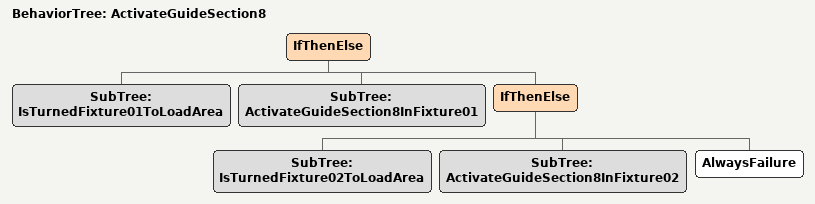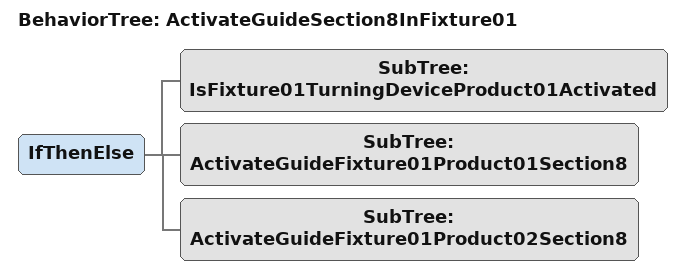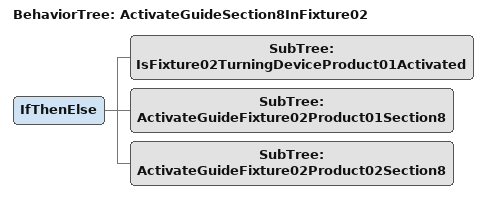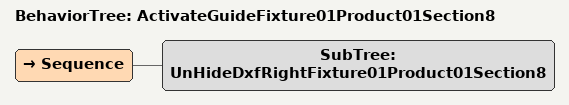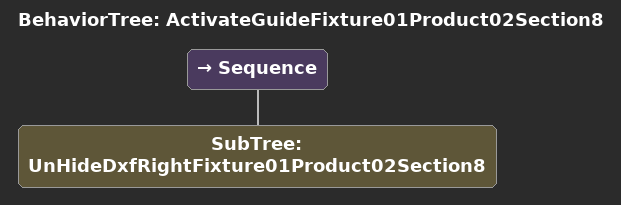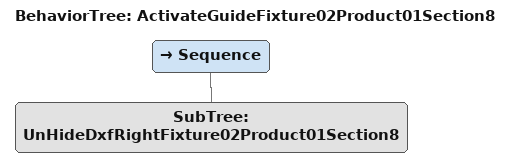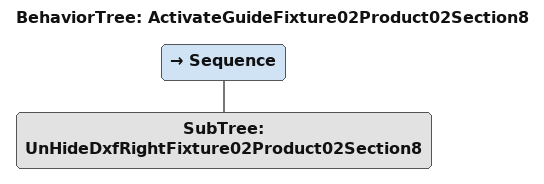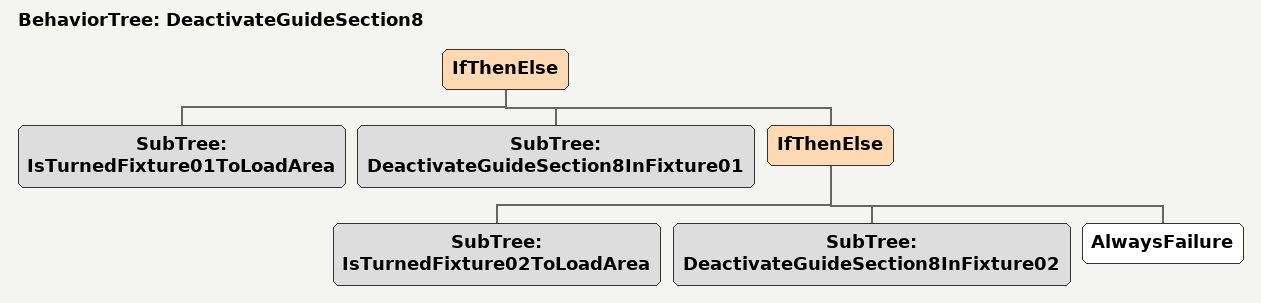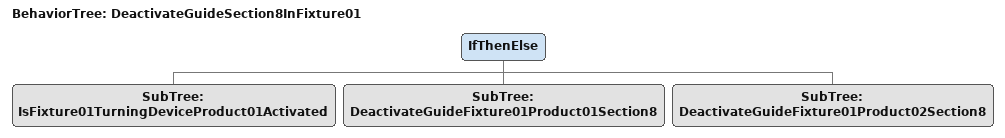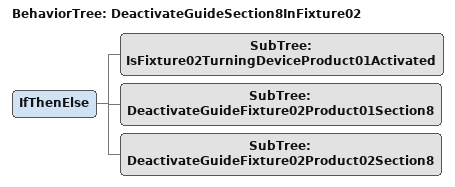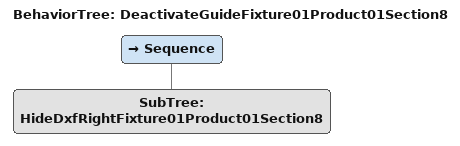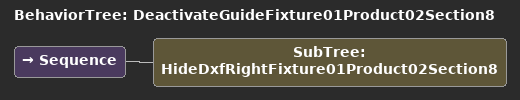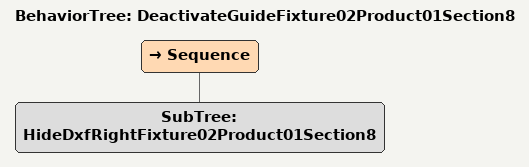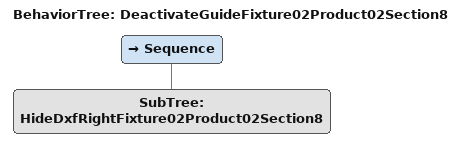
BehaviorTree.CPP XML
<root BTCPP_format="4" main_tree_to_execute="ActivateGuideSection8">
    <include path="projector_01_product01_fixture01.xml"/>
    <include path="projector_02_product01_fixture01.xml"/>
    <include path="projector_01_product02_fixture01.xml"/>
    <include path="projector_02_product02_fixture01.xml"/>
    <include path="projector_01_product01_fixture02.xml"/>
    <include path="projector_02_product01_fixture02.xml"/>
    <include path="projector_01_product02_fixture02.xml"/>
    <include path="projector_02_product02_fixture02.xml"/>
    <include path="../workobject.xml"/>

    <BehaviorTree ID="ActivateGuideSection8">
       <IfThenElse>
        <SubTree ID="IsTurnedFixture01ToLoadArea"/>
        <SubTree ID="ActivateGuideSection8InFixture01" />
        <IfThenElse>
          <SubTree ID="IsTurnedFixture02ToLoadArea"/>
          <SubTree ID="ActivateGuideSection8InFixture02" />
          <AlwaysFailure/>
        </IfThenElse>
      </IfThenElse>
    </BehaviorTree>

    <BehaviorTree ID="ActivateGuideSection8InFixture01">
        <IfThenElse>
            <SubTree ID="IsFixture01TurningDeviceProduct01Activated"/>
            <SubTree ID="ActivateGuideFixture01Product01Section8" />
            <SubTree ID="ActivateGuideFixture01Product02Section8" />
        </IfThenElse>
    </BehaviorTree>

    <BehaviorTree ID="ActivateGuideSection8InFixture02">
        <IfThenElse>
            <SubTree ID="IsFixture02TurningDeviceProduct01Activated"/>
            <SubTree ID="ActivateGuideFixture02Product01Section8" />
            <SubTree ID="ActivateGuideFixture02Product02Section8" />
        </IfThenElse>
    </BehaviorTree>

    <BehaviorTree ID="ActivateGuideFixture01Product01Section8">
        <Sequence>
            <SubTree ID="UnHideDxfRightFixture01Product01Section8"/>
        </Sequence>
    </BehaviorTree>
    <BehaviorTree ID="ActivateGuideFixture01Product02Section8">
        <Sequence>
            <SubTree ID="UnHideDxfRightFixture01Product02Section8"/>
        </Sequence>
    </BehaviorTree>
    <BehaviorTree ID="ActivateGuideFixture02Product01Section8">
        <Sequence>
            <SubTree ID="UnHideDxfRightFixture02Product01Section8"/>
        </Sequence>
    </BehaviorTree>
    <BehaviorTree ID="ActivateGuideFixture02Product02Section8">
        <Sequence>
            <SubTree ID="UnHideDxfRightFixture02Product02Section8"/>
        </Sequence>
    </BehaviorTree>

    <BehaviorTree ID="DeactivateGuideSection8">
       <IfThenElse>
        <SubTree ID="IsTurnedFixture01ToLoadArea"/>
        <SubTree ID="DeactivateGuideSection8InFixture01" />
        <IfThenElse>
          <SubTree ID="IsTurnedFixture02ToLoadArea"/>
          <SubTree ID="DeactivateGuideSection8InFixture02" />
          <AlwaysFailure/>
        </IfThenElse>
      </IfThenElse>
    </BehaviorTree>

    <BehaviorTree ID="DeactivateGuideSection8InFixture01">
        <IfThenElse>
            <SubTree ID="IsFixture01TurningDeviceProduct01Activated"/>
            <SubTree ID="DeactivateGuideFixture01Product01Section8" />
            <SubTree ID="DeactivateGuideFixture01Product02Section8" />
        </IfThenElse>
    </BehaviorTree>

    <BehaviorTree ID="DeactivateGuideSection8InFixture02">
        <IfThenElse>
            <SubTree ID="IsFixture02TurningDeviceProduct01Activated"/>
            <SubTree ID="DeactivateGuideFixture02Product01Section8" />
            <SubTree ID="DeactivateGuideFixture02Product02Section8" />
        </IfThenElse>
    </BehaviorTree>

    <BehaviorTree ID="DeactivateGuideFixture01Product01Section8">
        <Sequence>
            <SubTree ID="HideDxfRightFixture01Product01Section8"/>
        </Sequence>
    </BehaviorTree>
    <BehaviorTree ID="DeactivateGuideFixture01Product02Section8">
        <Sequence>
            <SubTree ID="HideDxfRightFixture01Product02Section8"/>
        </Sequence>
    </BehaviorTree>
    <BehaviorTree ID="DeactivateGuideFixture02Product01Section8">
        <Sequence>
            <SubTree ID="HideDxfRightFixture02Product01Section8"/>
        </Sequence>
    </BehaviorTree>
    <BehaviorTree ID="DeactivateGuideFixture02Product02Section8">
        <Sequence>
            <SubTree ID="HideDxfRightFixture02Product02Section8"/>
        </Sequence>
    </BehaviorTree>

</root>
